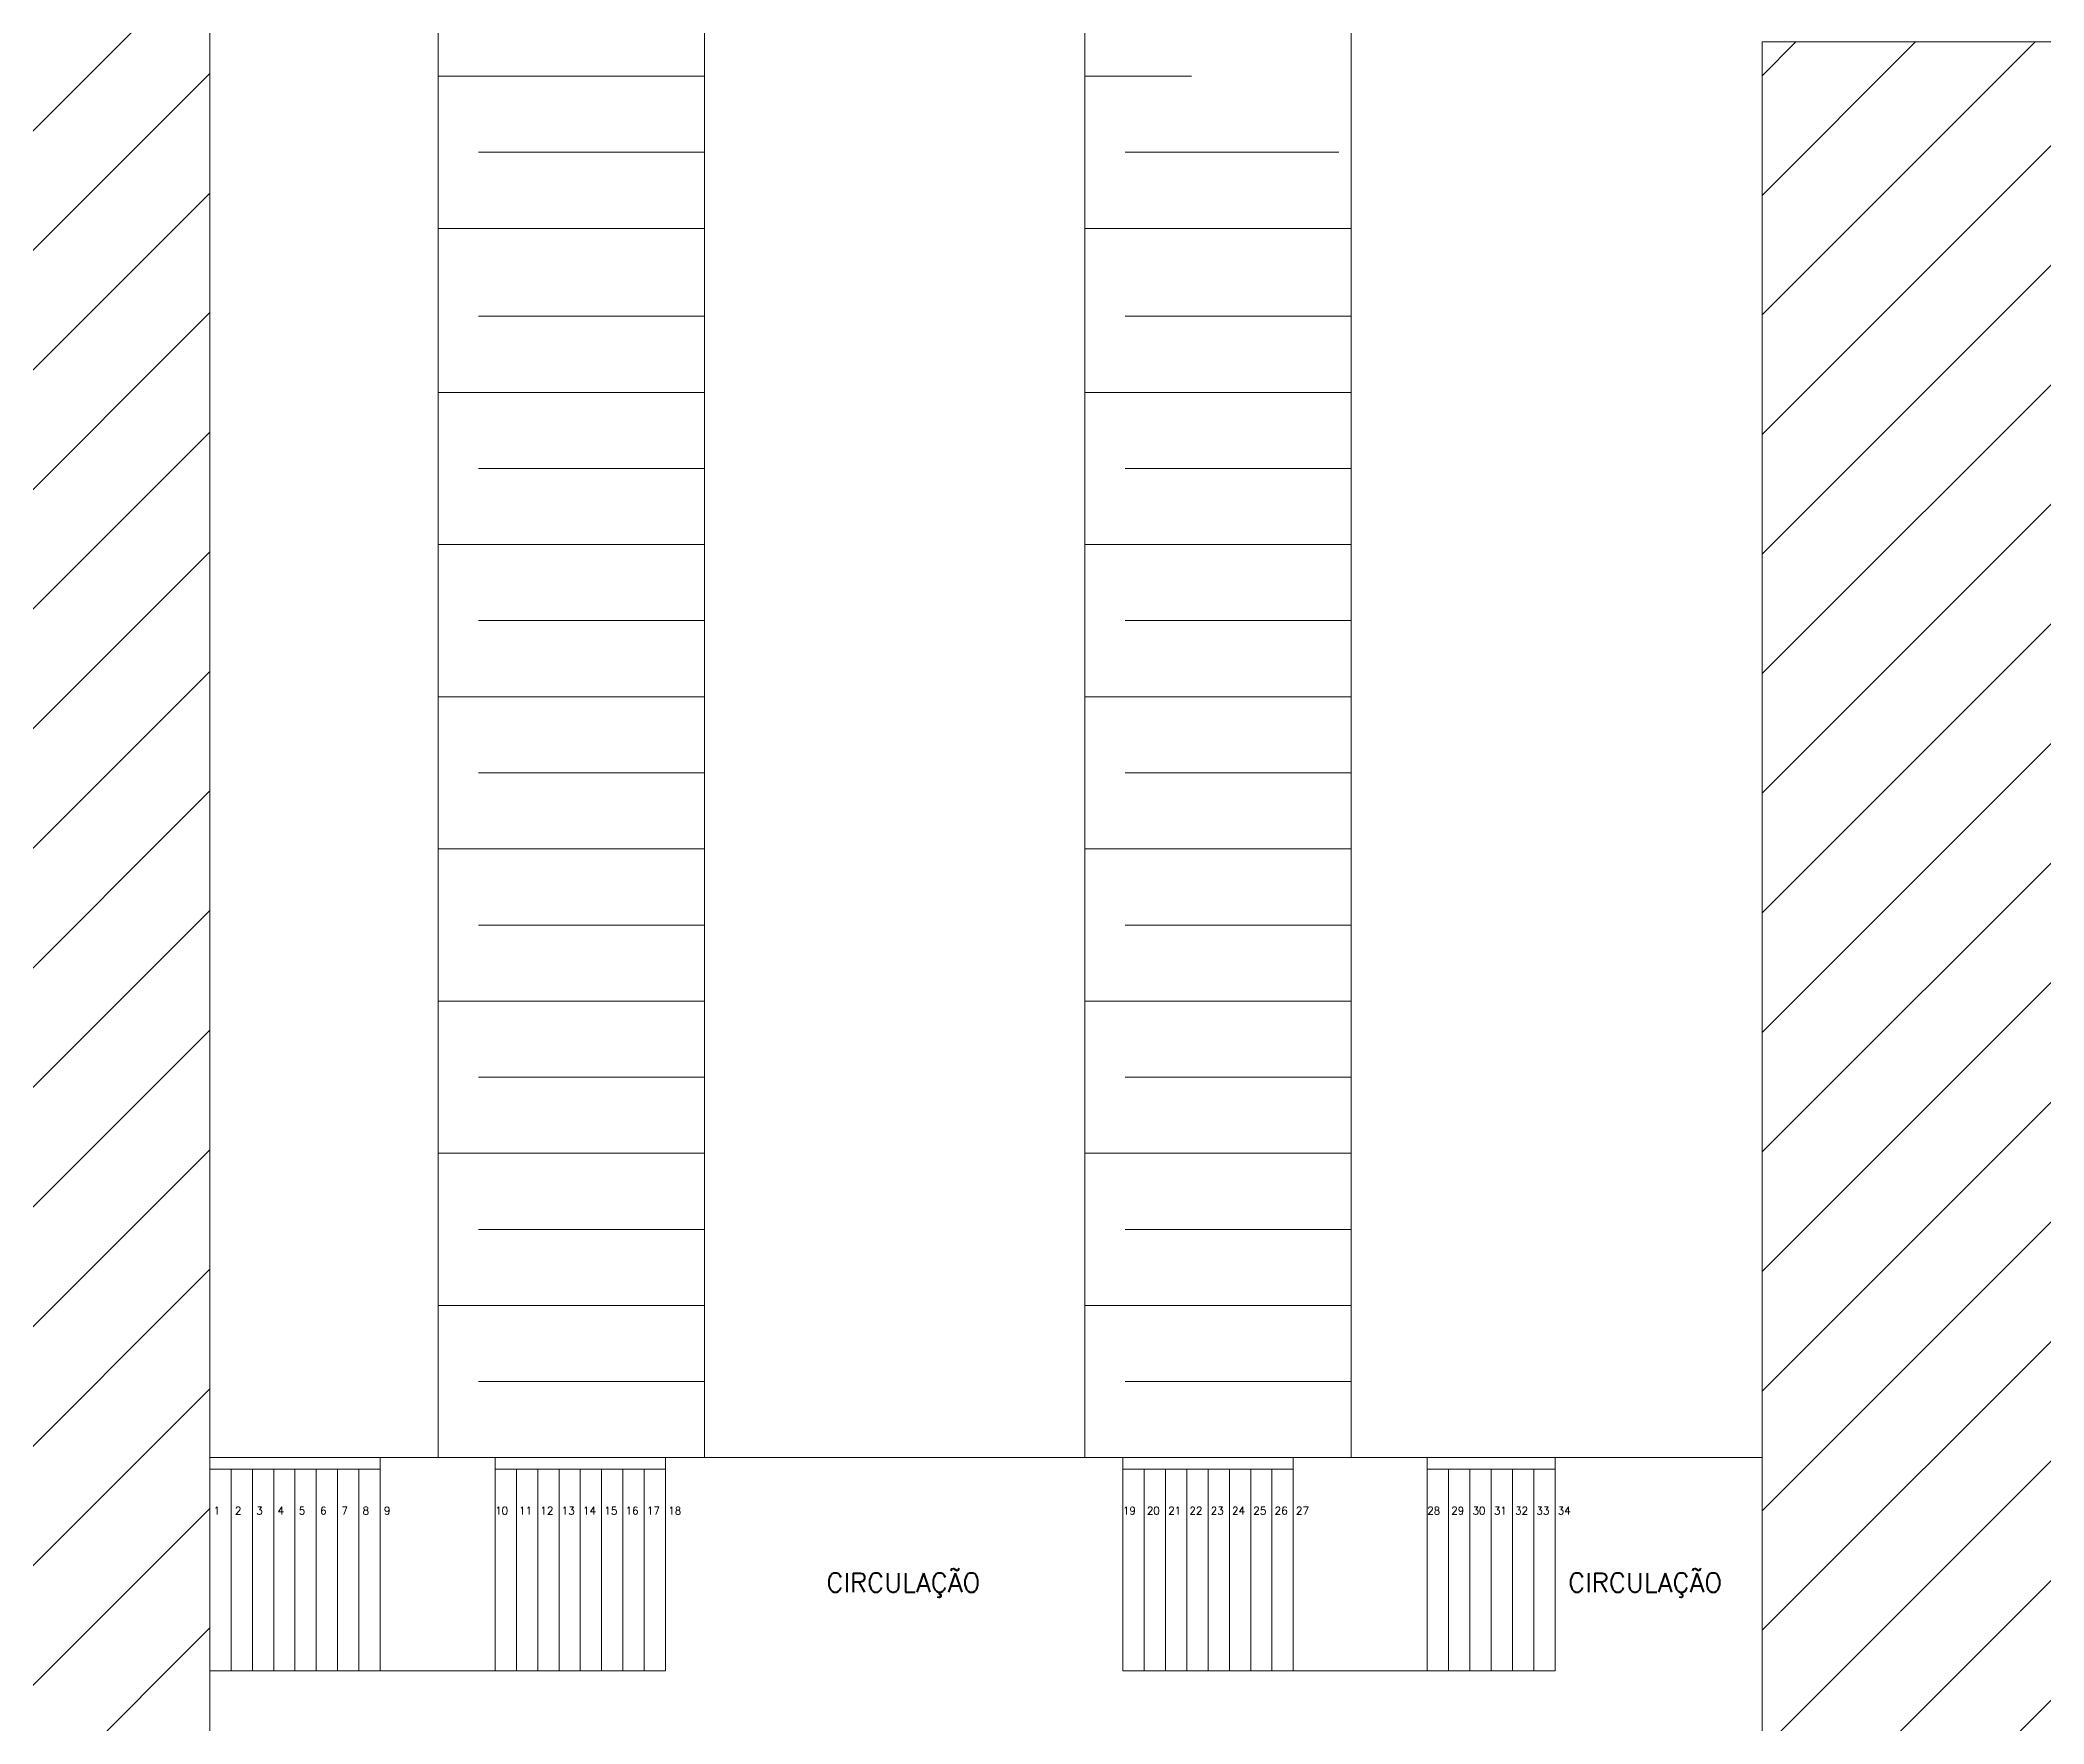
# Model space of a CAD drawing. Header units: millimetres. Extents: x 997 to 4249, y 599 to 1440.
# Drawn here: x 1826.36 to 1864.98, y 1075.48 to 1107.94 of the extents above; entities that cross this region are included whole.
import ezdxf
from ezdxf.enums import TextEntityAlignment as Align

# ---------------------------------------------------------------- set-up
doc = ezdxf.new("R2010")
doc.units = ezdxf.units.MM
for name, color, linetype in [('cercas existentes', 18, 'Continuous'), ('ESPECARQ', 2, 'Continuous'), ('taludes', 9, 'Continuous')]:
    doc.layers.add(name, color=color, linetype=linetype)
doc.styles.add('ARIAL', font='arial.ttf', dxfattribs={"width": 1.5, "height": 0.6})
doc.styles.add('REGUA100', font='simplex.shx')
doc.styles.add('REGUA60', font='')
doc.styles.get('REGUA60').set_extended_font_data('Swis721 LtEx BT')
pattern_1 = [(45, (-2604.8399, -1342.633), (-1.1524662, 1.1524662), [])]

# ---------------------------------------------------------------- blocks, each defined once
blk = doc.blocks.new('INDUNI1')
at = {"color": 0, "style": 'REGUA100', "width": 1.4, "flags": 8}
for tag, p in [('NOME1', (0, 0)), ('NOME2', (0, -4.29))]:
    blk.add_attdef(tag, text='', height=2.5, dxfattribs=at).set_placement(p, align=Align.CENTER)
at = {"layer": 'ESPECARQ', "style": 'REGUA60', "width": 1.4}
blk.add_attdef('AREA', text='', height=1.5, dxfattribs=at).set_placement((0, -7.81), align=Align.CENTER)
at = {"layer": 'ESPECARQ', "style": 'REGUA60', "width": 1.4, "flags": 8}
for tag, p in [('PISO', (0, -10.31)), ('REVPAR', (0, -12.81)), ('PEDIR', (0, -15.31))]:
    blk.add_attdef(tag, text='', height=1.5, dxfattribs=at).set_placement(p, align=Align.CENTER)
blk = doc.blocks.new('gtfoods1')
at = {"layer": 'taludes', "lineweight": 5}
h = blk.add_hatch(dxfattribs=at)
h.set_pattern_fill('ANSI31', color=256, scale=0.35, style=0)
h.set_pattern_definition(pattern_1)
h.paths.add_polyline_path([(-94.822, 484.708), (-128.556, 484.708), (-128.556, 365.614), (-94.822, 365.614), (-94.822, 413.824), (-94.822, 413.824), (-94.822, 415.584), (-94.822, 419.471), (-94.822, 419.471)])
h = blk.add_hatch(dxfattribs=at)
h.set_pattern_fill('ANSI31', color=256, scale=0.35, style=0)
h.set_pattern_definition(pattern_1)
h.paths.add_polyline_path([(-35.569, 446.978), (-64.902, 446.978), (-64.902, 386.478), (-35.569, 386.478)])
h.paths.add_polyline_path([(-56.766, 417.989), (-35.713, 417.989), (-35.713, 422.389), (-56.766, 422.389)], flags=24)
for p, q in [((-90.422, 419.691), (-90.422, 472.718)), ((-85.289, 419.691), (-85.289, 458.237)), ((-77.956, 419.691), (-77.956, 448.826)), ((-72.822, 419.691), (-72.822, 447.169)), ((-85.289, 446.318), (-90.422, 446.318)), ((-75.898, 446.318), (-77.956, 446.318)), ((-85.289, 444.851), (-89.642, 444.851)), ((-73.059, 444.851), (-77.175, 444.851)), ((-85.289, 443.384), (-90.422, 443.384)), ((-72.822, 443.384), (-77.956, 443.384)), ((-85.289, 441.691), (-89.642, 441.691)), ((-72.822, 441.691), (-77.175, 441.691)), ((-85.289, 440.224), (-90.422, 440.224)), ((-72.822, 440.224), (-77.956, 440.224)), ((-85.289, 438.757), (-89.642, 438.757)), ((-72.822, 438.757), (-77.175, 438.757)), ((-85.289, 437.291), (-90.422, 437.291)), ((-72.822, 437.291), (-77.956, 437.291)), ((-85.289, 435.824), (-89.642, 435.824)), ((-72.822, 435.824), (-77.175, 435.824)), ((-85.289, 434.357), (-90.422, 434.357)), ((-72.822, 434.357), (-77.956, 434.357)), ((-85.289, 432.891), (-89.642, 432.891)), ((-72.822, 432.891), (-77.175, 432.891)), ((-85.289, 431.424), (-90.422, 431.424)), ((-72.822, 431.424), (-77.956, 431.424)), ((-85.289, 429.957), (-89.642, 429.957)), ((-72.822, 429.957), (-77.175, 429.957)), ((-85.289, 428.491), (-90.422, 428.491)), ((-72.822, 428.491), (-77.956, 428.491)), ((-85.289, 427.024), (-89.642, 427.024)), ((-72.822, 427.024), (-77.175, 427.024)), ((-85.289, 425.557), (-90.422, 425.557)), ((-72.822, 425.557), (-77.956, 425.557)), ((-85.289, 424.091), (-89.642, 424.091)), ((-72.822, 424.091), (-77.175, 424.091)), ((-85.289, 422.624), (-90.422, 422.624)), ((-72.822, 422.624), (-77.956, 422.624)), ((-85.289, 421.157), (-89.642, 421.157)), ((-72.822, 421.157), (-77.175, 421.157)), ((-64.902, 419.691), (-94.822, 419.691)), ((-64.902, 419.691), (-94.822, 419.691)), ((-94.822, 419.471), (-94.822, 415.584)), ((-94.822, 419.471), (-91.537, 419.471)), ((-94.412, 419.471), (-94.412, 415.584)), ((-94.001, 419.471), (-94.001, 415.584)), ((-93.59, 419.471), (-93.59, 415.584)), ((-93.18, 419.471), (-93.18, 415.584)), ((-92.769, 419.471), (-92.769, 415.584)), ((-92.358, 419.471), (-92.358, 415.584)), ((-91.948, 419.471), (-91.948, 415.584)), ((-91.537, 419.471), (-91.537, 419.691)), ((-91.537, 419.471), (-91.537, 415.584)), ((-89.322, 419.691), (-89.322, 415.584)), ((-89.322, 419.471), (-86.037, 419.471)), ((-88.912, 419.471), (-88.912, 415.584)), ((-88.501, 419.471), (-88.501, 415.584)), ((-88.09, 419.471), (-88.09, 415.584)), ((-87.68, 419.471), (-87.68, 415.584)), ((-87.269, 419.471), (-87.269, 415.584)), ((-86.858, 419.471), (-86.858, 415.584)), ((-86.448, 419.471), (-86.448, 415.584)), ((-86.037, 419.471), (-86.037, 419.691)), ((-86.037, 419.471), (-86.037, 415.584)), ((-77.222, 419.691), (-77.222, 415.584)), ((-77.222, 419.471), (-73.937, 419.471)), ((-76.812, 419.471), (-76.812, 415.584)), ((-76.401, 419.471), (-76.401, 415.584)), ((-75.99, 419.471), (-75.99, 415.584)), ((-75.58, 419.471), (-75.58, 415.584)), ((-75.169, 419.471), (-75.169, 415.584)), ((-74.758, 419.471), (-74.758, 415.584)), ((-74.348, 419.471), (-74.348, 415.584)), ((-73.937, 419.471), (-73.937, 419.691)), ((-73.937, 419.471), (-73.937, 415.584)), ((-71.356, 419.691), (-71.356, 415.584)), ((-71.356, 419.471), (-68.892, 419.471)), ((-70.945, 419.471), (-70.945, 415.584)), ((-70.534, 419.471), (-70.534, 415.584)), ((-70.124, 419.471), (-70.124, 415.584)), ((-69.713, 419.471), (-69.713, 415.584)), ((-69.302, 419.471), (-69.302, 415.584)), ((-68.892, 419.471), (-68.892, 419.691)), ((-68.892, 419.471), (-68.892, 415.584))]:
    blk.add_line(p, q, dxfattribs=at)
for points in [[(-128.556, 484.708), (-94.822, 484.708), (-94.822, 365.614), (-128.556, 365.614)], [(-64.902, 446.978), (-35.569, 446.978), (-35.569, 386.478), (-64.902, 386.478)]]:
    blk.add_lwpolyline(points, close=True, dxfattribs=at)
for points in [[(-86.037, 415.584), (-94.822, 415.584), (-94.822, 413.824), (-83.822, 413.824)], [(-68.892, 415.584), (-77.222, 415.584)]]:
    blk.add_lwpolyline(points, dxfattribs=at)
at = {"layer": 'taludes', "lineweight": 5, "extrusion": (0, 0, -1)}
ref = blk.add_blockref('INDUNI1', (81.599, 417.099, -12.071), dxfattribs=dict(at, xscale=0.1466666665471469, yscale=0.1466666661202908, zscale=-0.1466666666664864))
ref.add_attrib('NOME1', 'CIRCULAÇÃO', dxfattribs={"layer": '0', "color": 0, "height": 0.3667, "style": 'REGUA100', "flags": 8}).set_placement((-81.453, 417.099, 12.071), align=Align.CENTER)
ref = blk.add_blockref('INDUNI1', (67.303, 417.099, -12.071), dxfattribs=dict(at, xscale=0.1466666665471469, yscale=0.1466666661202908, zscale=-0.1466666666664864))
ref.add_attrib('NOME1', 'CIRCULAÇÃO', dxfattribs={"layer": '0', "color": 0, "height": 0.3667, "style": 'REGUA100', "flags": 8}).set_placement((-67.156, 417.099, 12.071), align=Align.CENTER)
at = {"layer": 'taludes', "lineweight": 5, "char_height": 0.14667, "width": 0.29303, "attachment_point": 1, "style": 'ARIAL'}
for s, insert in [('{\\Fromans|c0;1}', (-94.749, 418.742, -12.071)), ('{\\Fromans|c0;2}', (-94.339, 418.742, -12.071)), ('{\\Fromans|c0;3}', (-93.928, 418.742, -12.071)), ('{\\Fromans|c0;4}', (-93.517, 418.742, -12.071)), ('{\\Fromans|c0;5}', (-93.107, 418.742, -12.071)), ('{\\Fromans|c0;6}', (-92.696, 418.742, -12.071)), ('{\\Fromans|c0;7}', (-92.285, 418.742, -12.071)), ('{\\Fromans|c0;8}', (-91.875, 418.742, -12.071)), ('{\\Fromans|c0;9}', (-91.464, 418.742, -12.071)), ('{\\Fromans|c0;10}', (-89.323, 418.742, -12.071)), ('{\\Fromans|c0;11}', (-88.861, 418.742, -12.071)), ('{\\Fromans|c0;12}', (-88.45, 418.742, -12.071)), ('{\\Fromans|c0;13}', (-88.04, 418.742, -12.071)), ('{\\Fromans|c0;14}', (-87.629, 418.742, -12.071)), ('{\\Fromans|c0;15}', (-87.218, 418.742, -12.071)), ('{\\Fromans|c0;16}', (-86.808, 418.742, -12.071)), ('{\\Fromans|c0;17}', (-86.397, 418.742, -12.071)), ('{\\Fromans|c0;18}', (-85.986, 418.742, -12.071)), ('{\\Fromans|c0;19}', (-77.223, 418.742, -12.071)), ('{\\Fromans|c0;20}', (-76.761, 418.742, -12.071)), ('{\\Fromans|c0;21}', (-76.35, 418.742, -12.071)), ('{\\Fromans|c0;22}', (-75.94, 418.742, -12.071)), ('{\\Fromans|c0;23}', (-75.529, 418.742, -12.071)), ('{\\Fromans|c0;24}', (-75.118, 418.742, -12.071)), ('{\\Fromans|c0;25}', (-74.708, 418.742, -12.071)), ('{\\Fromans|c0;26}', (-74.297, 418.742, -12.071)), ('{\\Fromans|c0;27}', (-73.886, 418.742, -12.071)), ('{\\Fromans|c0;28}', (-71.357, 418.742, -12.071)), ('{\\Fromans|c0;29}', (-70.894, 418.742, -12.071)), ('{\\Fromans|c0;30}', (-70.484, 418.742, -12.071)), ('{\\Fromans|c0;31}', (-70.073, 418.742, -12.071)), ('{\\Fromans|c0;32}', (-69.662, 418.742, -12.071)), ('{\\Fromans|c0;33}', (-69.252, 418.742, -12.071)), ('{\\Fromans|c0;34}', (-68.841, 418.742, -12.071))]:
    blk.add_mtext(s, dxfattribs=dict(at, insert=insert))

msp = doc.modelspace()

# ---------------------------------------------------------------- block references
at = {"layer": 'cercas existentes', "color": 1}
msp.add_blockref('gtfoods1', (1924.454, 660.921), dxfattribs=at)

doc.saveas('drawing.dxf')
